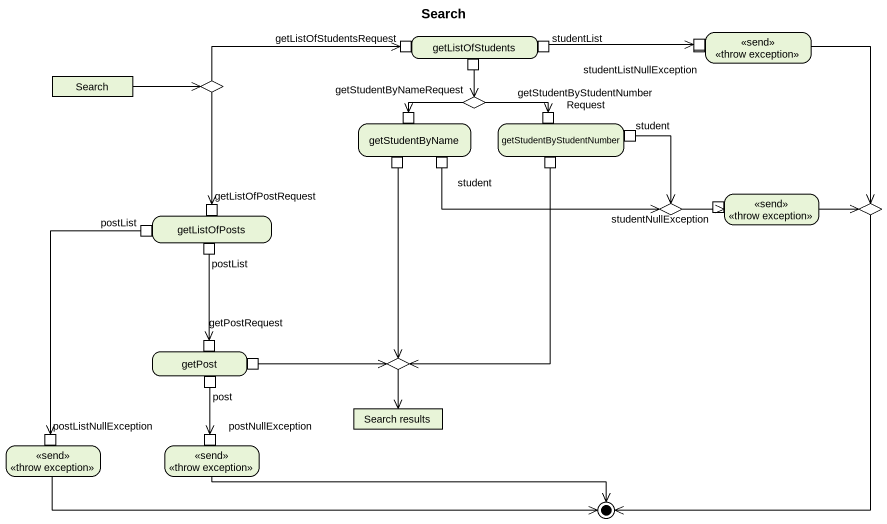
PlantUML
@startuml
title Search
hide empty description
state getListOfStudents {
  state getListOfStudentsRequest <<inputPin>>
  state pin1 <<outputPin>>
  state studentList <<outputPin>>
}
state "<<throw exception>>" as throw_exception <<send>> {
  state pin2 <<inputPin>>
  state studentListNullException <<inputPin>>
}
state Search <<object>>
state choice1 <<choice>>
state choice2 <<choice>>
state getStudentByName {
  state getStudentByNameRequest <<inputPin>>
  state pin3 <<outputPin>>
  state student <<outputPin>>
}
state getStudentByStudentNumber {
  state "getStudentByStudentNumberRequest" as getStudentByStudentNumberReq <<inputPin>>
  state pin4 <<outputPin>>
  state "student" as student_2 <<outputPin>>
}
state "<<throw exception>>" as throw_exception_2 <<send>> {
  state studentNullException <<inputPin>>
}
state getListOfPosts {
  state postList <<outputPin>>
  state "postList" as postList_2 <<outputPin>>
  state getListOfPostRequest <<inputPin>>
}
state choice3 <<choice>>
state choice4 <<choice>>
state getPost {
  state getPostRequest <<inputPin>>
  state pin5 <<outputPin>>
  state post <<outputPin>>
}
state choice5 <<choice>>
state "Search results" as Search_results <<object>>
state "<<throw exception>>" as throw_exception_3 <<send>> {
  state postListNullException <<inputPin>>
}
state "<<throw exception>>" as throw_exception_4 <<send>> {
  state postNullException <<inputPin>>
}
pin1 --> choice2
studentList -right-> studentListNullException
throw_exception --> choice4
Search -right-> choice1
choice1 -right-> getListOfStudentsRequest
choice1 --> getListOfPostRequest
choice2 -left-> getStudentByNameRequest
choice2 -right-> getStudentByStudentNumberReq
pin3 --> choice5
student -right-> choice3
pin4 --> choice5
student_2 --> choice3
throw_exception_2 -right-> choice4
postList --> postListNullException
postList_2 --> getPostRequest
choice3 -right-> throw_exception_2
pin5 -right-> choice5
choice5 --> Search_results
post --> postNullException
choice4 --> [*]
throw_exception_3 -right-> [*]
throw_exception_4 -right-> [*]
@enduml
